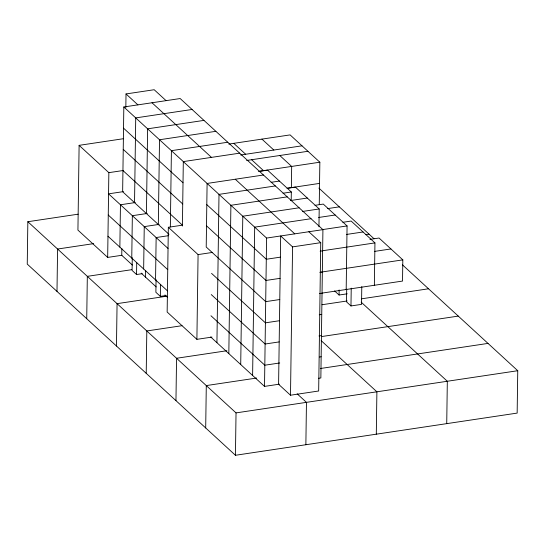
<?xml version="1.0" encoding="UTF-8"?>
<svg xmlns="http://www.w3.org/2000/svg" width="545" height="545" viewBox="0 0 545 545"><rect width="100%" height="100%" fill="white"/><g stroke="black" fill="none" stroke-linecap="round" stroke-linejoin="round"><path stroke-width="0.82" d="M78.146 214.185L27.843 221.72L27.25 264.093L235.44 455.273L517.157 413.096L517.75 370.716L402.503 264.89M56.993 291.405L57.586 249.031L93.638 243.629M123.552 138.689L79.114 145.345L77.928 230.099L107.672 257.41L121.923 255.278M86.73 318.716L87.323 276.342L131.761 269.686M107.672 257.41L108.85 172.656L79.114 145.345M116.473 346.027L117.066 303.654L166.532 296.242M119.859 247.144L120.452 204.77L135.364 202.536M121.848 248.52L121.753 255.305L132.401 265.074M318.369 378.332L320.855 377.957L322.926 229.636L180.17 98.543L123.824 106.977L122.645 191.738L168.977 234.282M125.827 107.508L126.018 93.944L154.187 89.727L166.082 100.648M131.761 258.071L132.346 215.691L147.266 213.463M132.265 257.717L132.088 270.429L136.55 274.53L142.238 273.679M134.54 202.658L135.725 117.904L192.065 109.47M136.55 274.53L136.713 262.663M143.655 268.998L144.248 226.618L159.16 224.383M145.549 277.153L145.644 270.375M146.435 213.585L147.62 128.824L203.959 120.391M146.217 373.339L146.809 330.958L182.023 325.692M155.55 279.919L156.142 237.538L168.569 235.678M156.061 279.565L155.877 292.284L160.339 296.378L166.027 295.526M158.329 224.506L159.515 139.752L215.861 131.318M160.339 296.378L160.509 284.51M182.589 225.14L168.337 227.279L167.152 312.033L196.895 339.344L211.985 337.083M170.347 226.958L171.409 150.672L227.756 142.238M175.96 400.65L176.553 358.269L226.856 350.742M182.411 226.018L183.311 161.599L239.65 153.165M196.895 339.344L198.08 254.59L168.337 227.279M205.697 427.961L206.289 385.581L256.6 378.053M216.93 342.696L219.001 194.374L275.341 185.94M228.825 353.623L230.896 205.295L287.242 196.861M235.44 455.273L236.033 412.892L27.843 221.72M240.72 364.55L242.791 216.222L299.137 207.788M252.614 375.471L254.685 227.149L311.031 218.709M279.428 384.164L264.516 386.398L266.587 238.07L123.824 106.977M291.2 200.458L291.323 191.983L267.527 170.135L259.243 171.375M291.377 187.616L291.67 166.429L279.776 155.502M290.499 395.214L292.57 246.885L280.668 235.965L278.597 384.286L290.499 395.214L318.668 390.997L320.739 242.668L308.845 231.748M305.868 444.727L306.46 402.353L297.168 393.817M318.948 226.754L319.2 208.96L295.404 187.105L287.12 188.345M319.254 204.593L319.847 162.212L290.103 134.901L228.791 144.078M347.206 293.81L339.079 295.029L339.147 289.947M346.184 289.497L347.076 225.93L323.28 204.082L314.996 205.322M346.695 289.143L346.511 301.855L350.973 305.956L361.539 304.369L361.791 286.575M350.973 305.956L351.225 288.155M374.361 285.28L374.946 242.9L351.157 221.052L342.873 222.292M376.302 434.188L376.895 391.807L321.128 340.598M369.919 239.384L379.034 238.022L402.823 259.87L402.53 281.063L322.156 293.094M446.73 423.642L447.322 381.262L361.192 302.175M108.85 172.656L123.109 170.524M240.686 155.005L301.998 145.822M246.633 160.468L307.945 151.285M123.47 191.608L108.557 193.843L168.037 248.466M258.528 171.389L319.847 162.212M263.446 175.013L207.1 183.447L206.214 247.014L265.694 301.637L279.783 299.532M271.137 182.303L279.422 181.063M287.235 188.236L319.547 183.399M283.039 193.223L291.323 191.983M290.73 200.512L307.298 198.033M302.625 211.44L319.2 208.96M327.565 208.612L339.303 206.855M318.607 217.482L335.175 215.003M322.218 229.649L347.076 225.93M266.587 238.07L322.926 229.636M198.08 254.59L212.332 252.451M346.484 234.459L363.052 231.972M365.688 234.663L369.04 234.166M292.57 246.885L320.739 242.668M322.749 250.714L374.946 242.9M280.375 257.151L266.287 259.263L206.807 204.641M320.147 251.197L322.633 250.823M374.354 251.429L390.929 248.949M321.625 272.03L402.823 259.87M280.082 278.338L265.994 280.45L206.507 225.828M319.854 272.384L322.34 272.016M319.554 293.578L322.041 293.203M322.041 304.73L347.199 300.963M361.451 298.83L428.527 288.782M279.49 320.719L265.401 322.831L211.555 273.379M319.261 314.765L321.748 314.39M279.19 341.906L265.108 344.018L211.256 294.572M318.961 335.952L321.448 335.584M321.598 336.558L458.27 316.093M279.721 362.977L264.809 365.205L210.963 315.759M319.499 357.023L321.155 356.771M320.317 368.515L488.007 343.404M236.033 412.892L517.75 370.716M318.852 188.073L373.999 238.717M261.934 139.118L273.828 150.045M233.757 143.335L245.659 154.262M251.606 159.719L263.501 170.646M152.001 102.76L211.48 157.382M235.277 179.23L294.756 233.853M126.018 93.944L137.912 104.872M334.616 290.935L339.079 295.029M123.531 128.164L183.011 182.786M123.231 149.357L182.718 203.98M122.938 170.544L182.418 225.167M108.257 215.03L167.744 269.652M107.965 236.223L167.444 290.846M141.162 273.127L156.19 286.929M164.958 294.974L167.465 297.277M210.663 336.946L264.516 386.398"/></g></svg>
